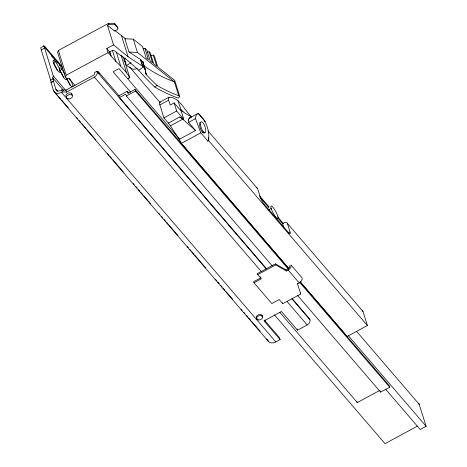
<?xml version="1.0" encoding="UTF-8"?>
<svg xmlns="http://www.w3.org/2000/svg" width="467" height="467" viewBox="0 0 467 467"><rect width="100%" height="100%" fill="white"/><g stroke="black" fill="none" stroke-linecap="round" stroke-linejoin="round"><path stroke-width="0.7" d="M208.673 140.666L207.862 141.104L200.781 132.862L195.521 118.647L196.041 115.39L196.625 114.339L198.312 113.639A14.5 2.995 61.6 0 1 199.246 114.17L203.559 119.196A14.605 3.012 61.6 0 1 204.482 120.568C207.447 126.049 209.344 132.476 208.749 138.757A14.605 3.012 61.6 0 1 208.673 140.666L367.395 325.528L347.168 336.45L300.135 281.671M54.878 92.227L53.454 90.569L51.049 82.373A7.787 1.605 61.6 0 0 50.675 80.178L41.254 49.934A7.787 1.605 61.6 0 1 41.557 47.255M57.768 91.479L55.865 89.267L53.466 81.071A7.787 1.605 61.6 0 0 53.086 78.876L52.759 77.837L53.267 75.94L44.283 46.846L43.291 46.408A7.787 1.605 61.6 0 1 43.968 45.947L44.569 46.18L62.146 66.653M160.304 102.302A7.787 1.605 61.6 0 0 159.883 104.929L163.923 117.894L168.4 123.107A9.346 1.926 61.6 0 1 170.402 125.839L179.194 139.364L195.533 130.544L188.598 122.383L188.411 120.48L188.767 118.939L189.672 117.918L197.401 113.75M188.411 120.48L188.767 118.939L190.326 117.62M117.935 28.102L117.521 29.538L114.608 31.114L107.428 25.253L108.91 24.447L115.075 24.774L117.935 28.102L117.591 26.998L114.736 23.671L108.566 23.35L58.422 50.424L57.569 52.164L65.298 76.979L67.26 79.267L68.912 78.38L75.012 85.484M65.298 76.979L66.151 75.24L108.052 52.619L111.029 55.882C117.013 63.378 124.993 69.157 129.762 77.639L127.549 78.555M53.804 63.74L55.1 61.364M60.231 71.223L61.527 68.853M150.753 55.655L153.24 55.048L154.373 55.952L157.449 65.841A1.564 0.479 55.6 0 0 158.698 67.662L174.74 80.435L179.766 96.576L178.359 98.14A180.676 121.595 -17.3 0 1 154.775 87.037A217.108 193.297 4.8 0 1 148.418 80.844A217.505 193.653 4.8 0 1 138.652 70.196L127.596 60.436L115.425 51.627A3.117 2.096 -17.3 0 0 111.105 51.101L109.646 51.89L106.785 48.562L113.551 44.914L128.092 56.776L142.657 66.209L140.567 59.502L129.003 52.012L124.864 38.732L133.299 39.175L142.581 46.56L146.078 57.791L148.413 59.648L144.916 48.422L142.955 48.895M191.733 116.803C184.698 111.018 179.667 97.095 169.083 97.206C167.145 99.471 170.076 102.676 170.186 105.081L174.144 102.944L181.208 111.169L183.718 119.243L179.69 117.013L168.4 123.107M138.652 70.196L143.404 66.944C146.445 68.702 144.898 71.871 146.083 74.329A4.635 4.127 4.8 0 0 146.527 74.895A213.723 190.279 4.8 0 0 157.081 85.455A177.752 119.628 -17.3 0 0 178.738 95.758L179.766 96.576M154.775 87.037L157.081 85.455M125.518 58.001L124.362 58.737L126.493 65.584L133.113 69.297L137.321 68.713M126.493 65.584L131.134 62.636M42.158 46.928L43.968 45.947M41.254 49.934L44.604 48.124M50.675 80.178L53.086 78.876M51.049 82.373L53.466 81.071M51.008 82.729L53.425 81.421M97.241 72.455L98.449 71.807L99.062 73.768L96.92 71.276L94.503 72.578L94.725 73.29A1.559 1.109 -40.6 0 1 93.727 75.117L65.952 90.113L61.743 89.95L60.92 90.394A4.67 3.322 -40.6 0 1 55.865 89.267M53.454 90.569A7.478 5.312 -40.6 0 0 61.533 92.373L62.362 91.929L66.565 92.092L94.346 77.096A4.361 3.1 -40.6 0 0 97.142 71.988L96.92 71.276M98.449 71.807L118.98 95.723L127.222 91.275L128.921 93.248M118.98 95.723L119.54 97.515L125.792 94.141L126.364 95.992L272.273 265.933M288.939 268.794L134.957 89.448L127.847 93.283L127.222 91.275M126.364 95.992L135.465 91.083L288.501 269.319M159.72 102.261L169.083 97.206M159.883 104.929L168.663 100.189M163.923 117.894L176.66 111.018L183.718 119.243M170.402 125.839L182.708 119.19L195.533 130.544M188.598 122.383L195.521 118.647M179.194 139.364L181.371 143.346L200.781 132.862M268.157 210.068L271.129 208.469M277.9 218.171L282.617 223.67L284.362 222.724A2.802 1.991 -40.6 0 1 287.392 223.401L363.017 311.483L367.395 325.528M288.262 232.87L290.042 231.906L287.392 223.401M297.52 283.883L299.265 282.944A4.361 3.1 -40.6 0 0 302.061 277.836L290.988 264.941A4.361 3.1 -40.6 0 1 288.192 270.049L286.452 270.994L286.125 269.949L275.407 263.861L257.434 273.563L257.761 274.608L261.333 278.77L253.955 282.751L253.634 281.706L261.006 277.725L260.113 276.686M257.761 274.608L275.734 264.906L286.452 270.994M286.125 269.949L287.87 269.004A2.884 2.049 -40.6 0 0 289.715 265.63M253.955 282.751L271.812 303.55L279.19 299.563L282.757 303.725L300.73 294.023L300.404 292.978M266.768 339.019L267.719 340.128A7.478 5.312 -40.6 0 0 275.804 341.932L280.095 339.614L279.476 337.635L264.351 320.018M280.095 339.614L264.024 320.899L281.455 311.489L297.526 330.204L307.181 324.991A4.361 3.1 -40.6 0 0 309.977 319.883L309.703 318.996L292.155 298.559M279.838 312.341L357.302 402.566L379.42 390.622M297.461 295.267L380.628 392.134L389.729 387.225L389.221 385.59L300.345 282.08M417.656 426.027L385.006 443.65L274.403 314.834M418.239 403.476A2.65 1.88 -40.6 0 1 419.027 403.92L426.137 426.324L420.236 429.512L385.584 389.151M128.443 78.199L129.324 77.831M202.404 132.219L203.367 131.881M189.672 117.918L191.067 117.491M147.117 52.211L149.078 51.738L150.181 52.613L153.678 63.845L156.737 66.279L153.24 55.048M143.404 66.944L142.598 66.215L140.567 59.502M129.003 52.012L137.438 52.456L174.424 81.9L178.738 95.758M43.454 46.466L43.84 46.624M191.593 116.978L184.926 113.125L181.097 110.025L177.968 100.773M114.789 30.443L125.821 38.983M144.916 48.422L146.743 49.876L150.24 61.107L152.575 62.963L149.078 51.738M140.509 59.507L142.861 61.673A3.059 2.061 -17.3 0 1 143.13 62.806M198.312 113.639L205.095 121.531L204.482 120.568M208.06 130.999L257.661 188.773L260.306 197.278A5.435 1.121 61.6 0 0 263.995 204.015L288.746 232.84A5.435 1.121 61.6 0 0 290.042 231.906M259.588 195.842L269.08 206.893M277.626 216.84L283.317 223.477M259.967 197.284L268.934 207.727M180.618 109.278L182.988 112.045M123.901 60.366L125.798 62.578M129.598 67.003L159.994 102.407M356.625 331.418L419.319 404.44L419.027 403.92M179.777 139.382L119.015 68.614L113.113 71.801L130.678 92.256M348.289 335.656L426.137 426.324M181.371 143.346L288.734 268.391M299.429 282.05L389.729 387.225M288.192 270.049L299.265 282.944M119.54 97.515L266.546 268.735M97.142 71.988L266.272 268.974M291.928 298.857L309.977 319.883M94.346 77.096L261.257 271.502M287.187 301.7L307.181 324.991M62.794 68.404L44.283 46.846A7.787 1.605 61.6 0 0 44.447 47.576M51.364 55.812L52.794 57.476M53.74 58.579L55.164 60.237M56.589 61.901L57.54 63.004M59.443 65.217L60.389 66.326M53.267 75.94L65.619 90.329M52.759 77.837L63.687 90.563M61.533 92.373L275.804 341.932M56.303 93.89L57.727 95.548M58.679 96.657L60.582 98.87M61.527 99.979L68.182 107.725M76.734 117.684L77.685 118.787M79.11 120.451L80.534 122.109M81.959 123.773L83.383 125.43M84.334 126.539L86.237 128.752M87.183 129.855L95.735 139.82M107.614 153.649L109.039 155.313M109.99 156.416L111.887 158.628M112.839 159.737L123.294 171.909M133.27 183.531L134.222 184.64M135.646 186.298L137.07 187.956M138.495 189.62L139.919 191.277M140.871 192.386L142.774 194.599M143.719 195.702L150.374 203.454M158.926 213.413L159.872 214.516M161.302 216.18L162.726 217.838M164.15 219.496L165.575 221.16M166.526 222.263L168.424 224.481M169.375 225.584L177.927 235.543M187.43 246.611L188.382 247.72M189.806 249.378L191.231 251.042M192.182 252.145L194.079 254.357M195.031 255.467L205.486 267.638M215.462 279.26L216.408 280.369M217.838 282.027L219.262 283.685M220.687 285.349L222.111 287.007M223.063 288.116L224.96 290.328M225.911 291.431L232.566 299.178M241.118 309.142L242.064 310.246M243.967 312.458L244.918 313.567M246.343 315.225L247.767 316.889M248.718 317.992L250.616 320.204M251.567 321.314L260.119 331.272M54.277 92.028L268.543 341.587M122.395 56.157L123.667 58.071L129.762 77.639M297.409 283.516L300.73 294.023M380.249 390.902L380.628 392.134M356.887 401.241L357.302 402.566M282.617 223.67L283.843 227.598M297.117 328.885L297.526 330.204M275.407 263.861L275.734 264.906M282.436 302.68L282.757 303.725M265.022 320.356L265.46 321.751M261.975 315.307L262.279 316.299M256.611 318.208L256.914 319.194M174.144 102.944L176.66 111.018M142.803 61.597L145.167 69.192M142.569 61.375L144.893 68.83M144.075 66.653L145.144 70.091M145.494 71.574L146.527 74.895M145.476 72.385L146.083 74.329M133.299 39.175L137.438 52.456M121.624 36.017L128.092 56.776M114.736 23.671L115.075 24.774M134.957 89.448L135.465 91.083M121.07 55.234L126.545 72.811M108.566 23.35L108.91 24.447M116.33 52.129L120.626 65.923M107.428 25.253L113.551 44.914M112.436 50.5L115.874 61.527M109.763 51.825L111.029 55.882M109.646 51.89L110.907 55.947M106.785 48.562L108.052 52.619M58.422 50.424L66.151 75.24M66.834 77.89L67.26 79.267M71.632 93.616L72.146 95.268M65.952 90.113L66.565 92.092M66.267 96.517L66.781 98.163M61.743 89.95L62.362 91.929M208.451 137.415L208.749 138.757A15.055 5.143 70.9 0 1 207.862 141.104M204.464 132.838A5.797 1.985 70.9 0 1 200.46 128.688A5.797 1.985 70.9 0 1 200.46 122.138M362.194 310.573A2.802 1.991 -40.6 0 1 363.017 311.483M179.69 117.013A10.111 4.057 49.2 0 1 182.708 119.19M256.517 187.757A2.802 1.991 -40.6 0 1 257.661 188.773M174.424 81.9A177.752 119.628 -17.3 0 1 144.169 65.987M66.658 78.713A4.904 1.01 61.6 0 1 70.132 85.303M71.912 87.031A6.929 1.43 61.6 0 1 66.583 78.345M69.565 78.555A6.929 1.43 61.6 0 1 73.004 86.757M66.431 78.17A6.929 1.43 61.6 0 1 63.156 76.711A6.929 1.43 61.6 0 1 59.624 67.791A6.929 1.43 61.6 0 1 64.726 73.868M59.589 70.581A4.904 1.01 61.6 0 1 63.699 77.82M53.466 63.372A4.904 1.01 61.6 0 1 57.353 70.762M66.524 96.757A3.117 2.096 -17.3 0 1 68.188 93.108A3.117 2.096 -17.3 0 1 71.959 94.871M257.183 318.646A3.117 2.096 -17.3 0 1 256.797 315.931A3.117 2.096 -17.3 0 1 260.621 314.606A3.117 2.096 -17.3 0 1 262.197 316.912M200.536 124.712A5.797 1.985 70.9 0 0 204.89 132.832A5.797 1.985 70.9 0 0 204.05 124.403A5.797 1.985 70.9 0 0 200.536 124.712M271.315 209.029A7.32 1.512 61.6 0 0 277.76 218.86A7.32 1.512 61.6 0 0 274.38 209.245A7.32 1.512 61.6 0 0 271.315 209.029M53.623 63.092A6.929 1.43 61.6 0 0 59.729 72.397A6.929 1.43 61.6 0 0 56.525 63.296A6.929 1.43 61.6 0 0 53.623 63.092M68.427 98.905A3.117 2.096 -17.3 0 0 72.455 95.852A3.117 2.096 -17.3 0 0 67.511 95.391A3.117 2.096 -17.3 0 0 68.427 98.905M258.56 319.936A3.117 2.096 -17.3 0 0 262.588 316.883A3.117 2.096 -17.3 0 0 257.644 316.422A3.117 2.096 -17.3 0 0 258.56 319.936"/></g></svg>
